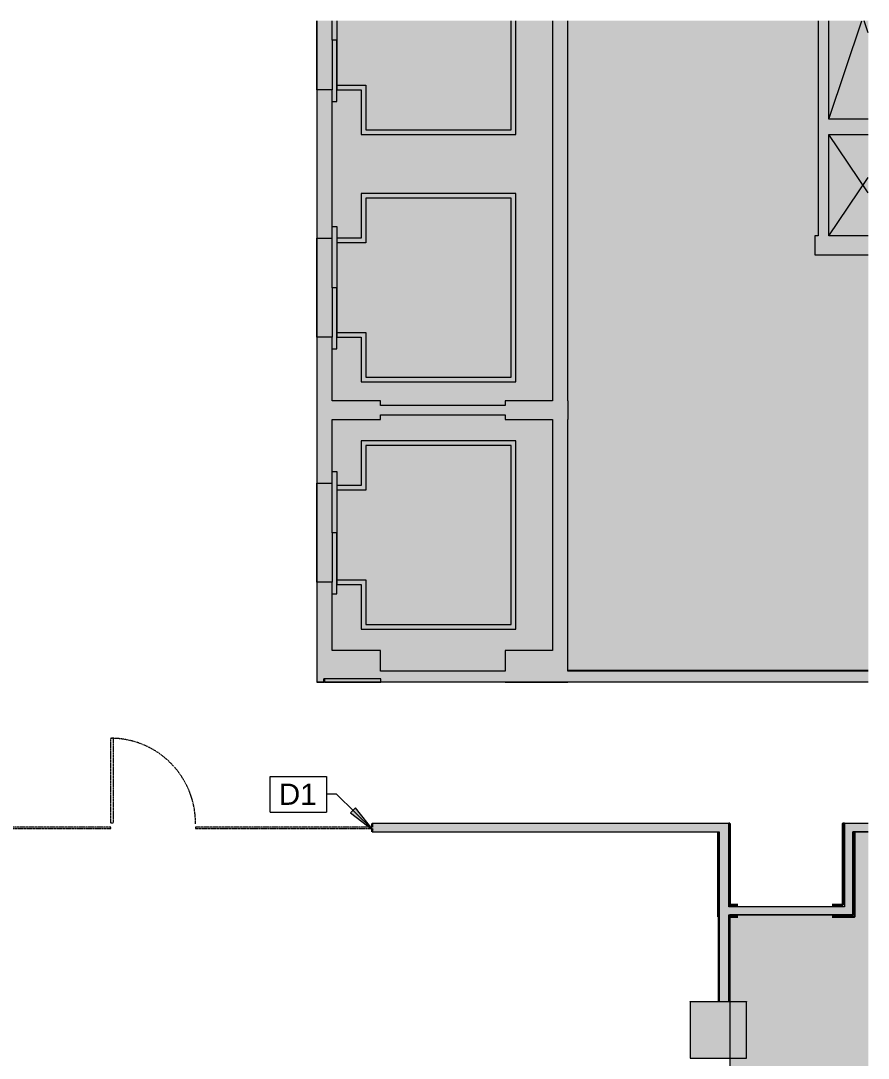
# Model space of a CAD drawing. Header units: inches. Extents: x 0 to 1865, y 0 to 1094.
# Drawn here: x 1504.8 to 1864.7, y 653.4 to 1093.8 of the extents above; entities that cross this region are included whole.
import ezdxf

# ---------------------------------------------------------------- set-up
doc = ezdxf.new("R2010")
doc.units = ezdxf.units.IN
doc.header["$MEASUREMENT"] = 0
doc.linetypes.add('Demolished', pattern=[0.1875, 0.125, -0.0625])
for name, color, linetype, lineweight in [('_DEMISING WALLS', 7, 'Continuous', 9), ('A-ANNO-KEYN', 231, 'Continuous', 9), ('A-DETL', 90, 'Continuous', 9), ('A-DETL-GENF', 92, 'Continuous', 9), ('A-DOOR', 31, 'Continuous', 13), ('A-WALL', 113, 'Continuous', 13), ('A-WALL-PATT', 111, 'Continuous', 13), ('B-CL', 7, 'Continuous', 9), ('CORE', 7, 'Continuous', 9), ('CORRIDOR', 7, 'Continuous', 9), ('I-WALL', 2, 'Continuous', 13), ('S-COLS', 52, 'Continuous', 13), ('Victor Bldg - 5th Floor_LINK_dwg', 8, 'Continuous', 9)]:
    doc.layers.add(name, color=color, linetype=linetype, lineweight=lineweight)
doc.styles.add('Arial', font='arial.ttf', dxfattribs={"height": 9})

# ---------------------------------------------------------------- blocks, each defined once
blk = doc.blocks.new('Victor Bldg - 5th Floor_LINK_dwg-6972324-Level XX  DEMOLITION')
at = {"layer": '_DEMISING WALLS'}
for p, q in [((1801, 713.5), (1801, 677.5)), ((1805.87, 713.5), (1805.87, 677.5))]:
    blk.add_line(p, q, dxfattribs=at)
at = {"layer": 'B-CL'}
for p, q in [((1789, 677.5), (1801.45, 677.5)), ((1789, 677.43), (1789, 677.5))]:
    blk.add_line(p, q, dxfattribs=at)
at = {"layer": 'B-CL', "flags": 128}
blk.add_lwpolyline([(1805.44, 677.5), (1813, 677.5), (1813, 677.43)], dxfattribs=at)
at = {"layer": 'CORE'}
for p, q in [((1630.5, 1064.5), (1630.5, 1093.8)), ((1847.99, 1052), (1862, 1093.8)), ((1864.71, 1088.62), (1862.97, 1093.8)), ((1864.71, 1020.71), (1847.99, 1045.5)), ((1847.99, 1002.5), (1864.71, 1027.29)), ((1630.5, 959.5), (1630.5, 1001.5)), ((1630.5, 855.5), (1630.5, 897.5)), ((1633.75, 813), (1633.5, 813)), ((1710.5, 813), (1657.75, 813)), ((1864.71, 813), (1737.06, 813))]:
    blk.add_line(p, q, dxfattribs=at)
at = {"layer": 'CORE', "flags": 128}
for points in [[(1639, 1093.8), (1639, 1085.5), (1637, 1085.5), (1637, 1093.8)], [(1639, 1093.8), (1639, 1064.5), (1649.28, 1064.5), (1649.28, 1045.5), (1715, 1045.5), (1715, 1093.8)], [(1639, 1093.8), (1639, 1066.5), (1651.28, 1066.5), (1651.28, 1047.5), (1713, 1047.5), (1713, 1093.8)], [(1637, 1059.54), (1639, 1059.54), (1639, 1085.5), (1637, 1085.5), (1637, 1064.5)], [(1637, 1006.46), (1639, 1006.46), (1639, 980.5), (1637, 980.5), (1637, 1001.5)], [(1637, 954.54), (1639, 954.54), (1639, 980.5), (1637, 980.5), (1637, 959.5)], [(1637, 902.46), (1639, 902.46), (1639, 876.5), (1637, 876.5), (1637, 897.5)], [(1637, 850.54), (1639, 850.54), (1639, 876.5), (1637, 876.5), (1637, 855.5)], [(1864.71, 818), (1737.13, 818), (1737.13, 826.5)]]:
    blk.add_lwpolyline(points, dxfattribs=at)
for points in [[(1715, 1020.5), (1649.28, 1020.5), (1649.28, 1001.5), (1639, 1001.5), (1639, 959.5), (1649.28, 959.5), (1649.28, 940.5), (1715, 940.5)], [(1713, 1018.5), (1651.28, 1018.5), (1651.28, 999.5), (1639, 999.5), (1639, 961.5), (1651.28, 961.5), (1651.28, 942.5), (1713, 942.5)], [(1715, 915.5), (1649.28, 915.5), (1649.28, 896.5), (1639, 896.5), (1639, 854.5), (1649.28, 854.5), (1649.28, 835.5), (1715, 835.5)], [(1713, 913.5), (1651.28, 913.5), (1651.28, 894.5), (1639, 894.5), (1639, 856.5), (1651.28, 856.5), (1651.28, 837.5), (1713, 837.5)]]:
    blk.add_lwpolyline(points, close=True, dxfattribs=at)
at = {"layer": 'CORRIDOR', "color": 250, "lineweight": 30}
for p, q in [((1653.96, 751.5), (1653.96, 753)), ((1653.96, 751.56), (1653.96, 751.5)), ((1653.96, 751.5), (1653.96, 751.56)), ((1653.96, 749.5), (1653.96, 751)), ((1854.62, 753), (1853.87, 753)), ((1805.44, 713.5), (1809.38, 713.5))]:
    blk.add_line(p, q, dxfattribs=at)
at = {"layer": 'CORRIDOR', "color": 250, "lineweight": 30, "flags": 128}
blk.add_lwpolyline([(1653.96, 751), (1653.96, 750.94)], close=True, dxfattribs=at)
for points in [[(1801, 749.5), (1801, 713.5), (1801.44, 713.5)], [(1805.44, 753), (1805.87, 753), (1805.87, 718.5), (1809.38, 718.5)], [(1849.38, 718.5), (1853.87, 718.5), (1853.87, 753), (1854.62, 753)], [(1849.38, 713.5), (1858.87, 713.5), (1858.87, 749.5)]]:
    blk.add_lwpolyline(points, dxfattribs=at)
blk = doc.blocks.new('Concrete-Rectangular-Column - 24_ X 24_-6973359-Level XX  DEMOLITION')
at = {"layer": 'S-COLS', "lineweight": 9}
blk.add_hatch(color=7, dxfattribs=at).paths.add_polyline_path([(12, -12), (12, 12), (-12, 12), (-12, -12)], flags=0)
at = {"layer": 'S-COLS', "color": 8, "lineweight": 20}
for p, q in [((12, 12), (-12, 12)), ((-12, 12), (-12, -12)), ((12, -12), (12, 12)), ((-12, -12), (12, -12))]:
    blk.add_line(p, q, dxfattribs=at)
blk = doc.blocks.new('Door - Glass Single - Full Rail - Long Handle-7673378-Level XX  DEMOLITION')
at = {"layer": 'A-DOOR', "color": 50, "linetype": 'Demolished', "lineweight": 20}
for p, q in [((17, -2), (18, -2)), ((17, -38), (17, -2)), ((18, -2), (18, -38)), ((18, -38), (17, -38))]:
    blk.add_line(p, q, dxfattribs=at)
at = {"layer": 'A-DOOR', "color": 7, "linetype": 'Demolished', "lineweight": 9}
blk.add_arc((18, -2), 36, 179.5, 270, dxfattribs=at)
blk = doc.blocks.new('Keynote Tag - Keynote Number - Boxed-135510-Level XX  DEMOLITION')
at = {"layer": 'A-ANNO-KEYN'}
for p, q in [((-0.125, -0.0792), (-0.125, 0.0781)), ((-0.125, 0.0781), (0.125, 0.0781)), ((0.125, 0.0781), (0.125, -0.0792)), ((-0.125, -0.0792), (0.125, -0.0792))]:
    blk.add_line(p, q, dxfattribs=at)

msp = doc.modelspace()

# ---------------------------------------------------------------- hatches: boundary and pattern name
at = {"layer": 'A-ANNO-KEYN'}
msp.add_hatch(color=256, dxfattribs=at).paths.add_polyline_path([(1654.41, 750.24), (1646.97, 759.78), (1644.75, 757.53)], flags=0)
at = {"layer": 'A-DETL-GENF'}
h = msp.add_hatch(color=254, dxfattribs=at)
h.paths.add_polyline_path([(1863, 15.5), (1864.71, 15.5), (1864.71, 749.5), (1858.12, 749.5), (1858.12, 714.25), (1805.94, 714.25), (1805.94, 677.43), (1813, 677.43), (1813, 653.43), (1805.94, 653.43), (1805.94, 409.5), (1645.06, 409.5), (1645.06, 27.5), (1683, 27.5), (1683, 15.5), (1738, 15.5), (1738, 27.5), (1744, 27.5), (1744, 15.5), (1799, 15.5), (1799, 27.5), (1819, 27.5), (1819, 41.5), (1843, 41.5), (1843, 27.5), (1863, 27.5)], flags=0)
h.paths.add_polyline_path([(1803.89, 293.5), (1789, 293.5), (1789, 317.5), (1813, 317.5), (1813, 293.5), (1805.94, 293.5)], flags=0)
h.paths.add_polyline_path([(1491.69, 813), (1491.69, 1093.8), (1321.5, 1093.8), (1321.5, 1013.5), (1323.88, 1013.5), (1323.88, 1014.25), (1325.38, 1014.25), (1325.38, 1012.75), (1325.88, 1012.75), (1325.88, 1011.25), (1325.38, 1011.25), (1325.38, 1008.5), (1361.63, 1008.5), (1361.63, 1011.25), (1361.13, 1011.25), (1361.13, 1012.75), (1361.63, 1012.75), (1361.63, 1014.25), (1363.13, 1014.25), (1363.13, 1013.5), (1381.5, 1013.5), (1381.5, 1064.75), (1383, 1064.75), (1383, 1064.41), (1391, 1064.41), (1391, 1039), (1407, 1039), (1407, 1034.5), (1464.5, 1034.5), (1464.5, 1037), (1485, 1037), (1485, 1064.41), (1491.5, 1064.41), (1491.5, 1001.5), (1485, 1001.5), (1485, 1029), (1464.5, 1029), (1464.5, 1030.5), (1407, 1030.5), (1407, 1027), (1391, 1027), (1391, 930.5), (1485, 930.5), (1485, 959.5), (1491.5, 959.5), (1491.5, 897.5), (1485, 897.5), (1485, 926.5), (1395, 926.5), (1395, 906.5), (1391, 906.5), (1391, 826.5), (1485, 826.5), (1485, 855.5), (1491.5, 855.5), (1491.5, 813)], flags=0)
h.paths.add_polyline_path([(1488.25, 813), (1488.5, 813), (1488.5, 814.5), (1488.25, 814.5), (1488.25, 813.5)], flags=0)
h.paths.add_polyline_path([(1286.63, 813), (1286.63, 814.75), (1286.13, 814.75), (1286.13, 816.25), (1286.63, 816.25), (1286.63, 817.75), (1288.13, 817.75), (1288.13, 817), (1290.75, 817), (1290.75, 856.63), (1295.88, 856.63), (1295.88, 865.13), (1290.75, 865.13), (1290.75, 912.38), (1294.25, 912.38), (1294.25, 868.63), (1318, 868.63), (1318, 912.38), (1315.44, 912.38), (1315.44, 912.5), (993.06, 912.5), (993.06, 951.5), (990.43, 951.5), (990.43, 950.75), (988.93, 950.75), (988.93, 955.25), (988.43, 955.25), (988.43, 956.75), (988.93, 956.75), (988.93, 958.25), (990.43, 958.25), (990.43, 957.5), (993.06, 957.5), (993.06, 1017.06), (1016.5, 1017.06), (1016.5, 1037.5), (1036, 1037.5), (1036, 1093.8), (867.44, 1093.8), (867.44, 957.5), (951.18, 957.5), (951.18, 958.25), (952.68, 958.25), (952.68, 956.75), (953.18, 956.75), (953.18, 955.25), (952.68, 955.25), (952.68, 950.75), (951.18, 950.75), (951.18, 951.5), (833.56, 951.5), (833.56, 907.5), (848.81, 907.5), (848.81, 908.25), (850.31, 908.25), (850.31, 906.25), (850.81, 906.25), (850.81, 904.75), (850.31, 904.75), (850.31, 904), (886.56, 904), (886.56, 904.75), (886.06, 904.75), (886.06, 906.25), (886.56, 906.25), (886.56, 908.25), (888.06, 908.25), (888.06, 907.5), (902.81, 907.5), (902.81, 951.31), (907.31, 951.31), (907.31, 817.56), (1002.88, 817.56), (1002.88, 818.31), (1004.38, 818.31), (1004.38, 815.31), (1004.88, 815.31), (1004.88, 813.81), (1004.38, 813.81), (1004.38, 813), (1040.63, 813), (1040.63, 813.81), (1040.13, 813.81), (1040.13, 815.31), (1040.63, 815.31), (1040.63, 818.31), (1042.13, 818.31), (1042.13, 817.56), (1052, 817.56), (1052, 813.06), (1042.13, 813.06), (1042.13, 813), (1052.5, 813), (1052.5, 912.38), (1058.5, 912.38), (1058.5, 817), (1248.88, 817), (1248.88, 817.75), (1250.38, 817.75), (1250.38, 816.25), (1250.88, 816.25), (1250.88, 814.75), (1250.38, 814.75), (1250.38, 813), (1286.5, 813)], flags=0)
h.paths.add_polyline_path([(933.06, 813), (1002.88, 813), (1002.88, 813.06), (902.81, 813.06), (902.81, 813), (928.21, 813)], flags=0)
h.paths.add_polyline_path([(1633.75, 813.25), (1633.75, 814.5), (1633.5, 814.5), (1633.5, 813.25)], flags=0)
h.paths.add_polyline_path([(1294.25, 817), (1295.88, 817), (1295.88, 853.13), (1294.25, 853.13), (1294.25, 818.54)], flags=0)
h.paths.add_polyline_path([(1303.1, 817), (1321.5, 817), (1321.5, 865.13), (1299.38, 865.13), (1299.38, 817)], flags=0)
h.paths.add_polyline_path([(1747.65, 817.75), (1864.71, 817.75), (1864.71, 994.5), (1841.99, 994.5), (1841.99, 1002.5), (1843.49, 1002.5), (1843.49, 1093.8), (1737.12, 1093.8), (1737.13, 932.5), (1737.25, 932.5), (1737.25, 924.5), (1737.12, 924.5), (1737.12, 826.5), (1737.06, 826.5), (1737.06, 817.75)], flags=0)
h.paths.add_polyline_path([(1710.5, 817.75), (1710.5, 826.5), (1730.62, 826.5), (1730.62, 924.5), (1710.5, 924.5), (1710.5, 926.5), (1657.5, 926.5), (1657.5, 924.5), (1637, 924.5), (1637, 897.5), (1630.5, 897.5), (1630.5, 855.5), (1637, 855.5), (1637, 826.5), (1657.5, 826.5), (1657.5, 817.75)], flags=0)
h.paths.add_polyline_path([(1321.5, 912.38), (1321.5, 927.56), (1321.44, 927.56), (1321.44, 912.38)], flags=0)
h.paths.add_polyline_path([(996.56, 916), (1023.22, 916), (1023.22, 936.5), (1026.38, 936.5), (1026.38, 1013.5), (1016.5, 1013.5), (1016.5, 1013.56), (996.56, 1013.56), (996.56, 927.4)], flags=0)
h.paths.add_polyline_path([(1291.79, 924.5), (1315.44, 924.5), (1315.42, 924.56), (1257.19, 924.56), (1257.19, 956.69), (1213, 956.69), (1213, 924.5), (1279.4, 924.5)], flags=0)
h.paths.add_polyline_path([(1095, 924.5), (1208, 924.5), (1208, 932.5), (1047.22, 932.5), (1047.22, 924.5), (1090, 924.5)], flags=0)
h.paths.add_polyline_path([(1317.25, 927.56), (1318, 927.56), (1318, 927.94), (1317.25, 927.94), (1317.25, 929.44), (1318.75, 929.44), (1318.75, 929.94), (1320.25, 929.94), (1320.25, 929.44), (1321.5, 929.44), (1321.5, 965.69), (1320.25, 965.69), (1320.25, 965.19), (1318.75, 965.19), (1318.75, 965.69), (1317.25, 965.69), (1317.25, 967.19), (1318, 967.19), (1318, 1004.12), (1261, 1004.12), (1261, 1009.12), (1318, 1009.12), (1318, 1066.12), (1042, 1066.12), (1042, 936.5), (1090, 936.5), (1090, 960.5), (1095, 960.5), (1095, 936.5), (1208, 936.5), (1208, 960.69), (1261.19, 960.69), (1261.19, 927.56), (1316.5, 927.56)], flags=0)
h.paths.add_polyline_path([(1710.5, 930.5), (1710.5, 932.5), (1730.62, 932.5), (1730.62, 1093.8), (1630.5, 1093.8), (1630.5, 1064.5), (1637, 1064.5), (1637, 1001.5), (1630.5, 1001.5), (1630.5, 959.5), (1637, 959.5), (1637, 932.5), (1657.5, 932.5), (1657.5, 930.5), (1698.98, 930.5)], flags=0)
h.paths.add_polyline_path([(1033.03, 936.5), (1038.5, 936.5), (1038.5, 1013.5), (1029.88, 1013.5), (1029.88, 936.5)], flags=0)
h.paths.add_polyline_path([(838, 957.5), (861.94, 957.5), (861.94, 1093.8), (838, 1093.8), (838, 1037.5), (853, 1037.5), (853, 1013.5), (838, 1013.5)], flags=0)
h.paths.add_polyline_path([(1847.99, 1002.5), (1864.71, 1002.5), (1864.71, 1045.5), (1847.99, 1045.5), (1847.99, 1026.5)], flags=0)
h.paths.add_polyline_path([(517.14, 1017), (765, 1017), (765, 1093.8), (12, 1093.8), (12, 1064.5), (34.13, 1064.5), (34.13, 1017), (493.14, 1017), (493.14, 1037.5), (517.14, 1037.5)], flags=0)
h.paths.add_polyline_path([(1847.99, 1052), (1864.71, 1052), (1864.71, 1093.8), (1847.99, 1093.8)], flags=0)
h.paths.add_polyline_path([(1279.4, 1070.12), (1318, 1070.12), (1318, 1080.12), (1042, 1080.12), (1042, 1070.12), (1189.27, 1070.12)], flags=0)
h.paths.add_polyline_path([(1159.23, 1084.12), (1318, 1084.12), (1318, 1093.8), (1042, 1093.8), (1042, 1084.12), (1042.56, 1084.12)], flags=0)
at = {"layer": 'A-WALL-PATT', "lineweight": 9}
for points in [[(1737.12, 932.5), (1737.12, 1093.8), (1730.62, 1093.8), (1730.62, 932.5)], [(1843.49, 1002.5), (1847.99, 1002.5), (1847.99, 1093.8), (1843.49, 1093.8)], [(1630.58, 1001.5), (1637, 1001.5), (1637, 1064.5), (1630.5, 1064.5), (1630.5, 1001.5)], [(1847.99, 1045.5), (1864.71, 1045.5), (1864.71, 1052), (1847.99, 1052)], [(1843.49, 994.5), (1864.71, 994.5), (1864.71, 1002.5), (1841.99, 1002.5), (1841.99, 994.5)], [(1630.58, 932.5), (1637, 932.5), (1637, 959.5), (1630.5, 959.5), (1630.5, 932.5)], [(1630.58, 924.5), (1657.5, 924.5), (1657.5, 932.5), (1630.5, 932.5), (1630.5, 924.5)], [(1710.5, 926.5), (1710.5, 930.5), (1657.5, 930.5), (1657.5, 926.5)], [(1734.56, 924.5), (1737.25, 924.5), (1737.25, 932.5), (1710.5, 932.5), (1710.5, 924.5), (1730.62, 924.5)], [(1630.5, 897.5), (1637, 897.5), (1637, 924.5), (1630.5, 924.5)], [(1730.62, 826.5), (1737.12, 826.5), (1737.12, 924.5), (1730.62, 924.5)], [(1630.5, 826.5), (1637, 826.5), (1637, 855.5), (1630.5, 855.5)], [(1633.5, 813), (1633.5, 826.5), (1630.5, 826.5), (1630.5, 813), (1630.58, 813)], [(1657.5, 814.5), (1657.5, 826.5), (1633.5, 826.5), (1633.5, 814.5)], [(1710.5, 814.5), (1734.56, 814.51), (1734.56, 826.5), (1710.5, 826.5), (1710.5, 814.63)], [(1737.06, 814.5), (1737.06, 826.5), (1734.56, 826.5), (1734.56, 814.5)], [(1657.5, 813.25), (1710.5, 813.25), (1710.5, 817.75), (1657.5, 817.75), (1657.5, 814.5)], [(1864.71, 813.25), (1864.71, 817.75), (1737.06, 817.75), (1737.06, 813.25), (1747.65, 813.25)], [(1653.98, 813), (1657.75, 813), (1657.75, 813.25), (1657.5, 813.25), (1657.5, 814.5), (1633.75, 814.5), (1633.75, 813), (1637, 813)], [(1737.06, 813), (1737.06, 814.5), (1710.5, 814.5), (1710.5, 813)], [(1801.44, 749.5), (1805.44, 749.5), (1805.44, 753), (1653.98, 753), (1653.98, 749.5), (1747.65, 749.5)], [(1801.44, 677.43), (1805.44, 677.43), (1805.44, 749.5), (1801.44, 749.5), (1801.44, 680.91)], [(1858.12, 717.75), (1858.12, 753), (1854.62, 753), (1854.62, 717.75)], [(1864.71, 749.5), (1864.71, 753), (1858.12, 753), (1858.12, 749.5)], [(1805.44, 714.25), (1858.12, 714.25), (1858.12, 717.75), (1805.44, 717.75)]]:
    msp.add_hatch(color=7, dxfattribs=at).paths.add_polyline_path(points, flags=0)

# ---------------------------------------------------------------- linework, layer by layer
at = {"layer": 'A-ANNO-KEYN'}
for p, q in [((1638.93, 765.49), (1634.66, 765.49)), ((1654.41, 750.24), (1638.93, 765.49)), ((1646.97, 759.78), (1644.75, 757.53)), ((1644.75, 757.53), (1654.41, 750.24)), ((1654.41, 750.24), (1646.97, 759.78))]:
    msp.add_line(p, q, dxfattribs=at)
at = {"layer": 'A-DETL'}
for p, q in [((1630.5, 1093.8), (1630.5, 813.25)), ((1630.5, 813.25), (1864.71, 813.25)), ((1864.71, 749.5), (1858.12, 749.5)), ((1858.12, 749.5), (1858.12, 714.25)), ((1858.12, 714.25), (1805.94, 714.25)), ((1805.94, 714.25), (1805.94, 409.5))]:
    msp.add_line(p, q, dxfattribs=at)
at = {"layer": 'A-WALL', "color": 8, "lineweight": 20}
for p, q in [((1843.49, 1002.5), (1841.99, 1002.5)), ((1841.99, 1002.5), (1841.99, 994.5)), ((1864.71, 1002.5), (1847.99, 1002.5)), ((1841.99, 994.5), (1864.71, 994.5)), ((1630.5, 932.5), (1630.5, 924.5)), ((1657.5, 932.5), (1637, 932.5)), ((1657.5, 930.5), (1657.5, 932.5)), ((1730.62, 932.5), (1710.5, 932.5)), ((1710.5, 932.5), (1710.5, 930.5)), ((1737.25, 932.5), (1737.12, 932.5)), ((1737.25, 924.5), (1737.25, 932.5)), ((1657.5, 924.5), (1657.5, 926.5)), ((1710.5, 926.5), (1710.5, 924.5)), ((1637, 924.5), (1657.5, 924.5)), ((1710.5, 924.5), (1730.62, 924.5)), ((1737.12, 924.5), (1737.25, 924.5)), ((1657.5, 826.5), (1637, 826.5)), ((1657.5, 817.75), (1657.5, 826.5)), ((1730.62, 826.5), (1710.5, 826.5)), ((1710.5, 826.5), (1710.5, 817.75)), ((1657.75, 814.5), (1633.5, 814.5)), ((1633.75, 814.5), (1633.75, 813)), ((1633.75, 813), (1657.75, 813)), ((1657.75, 813), (1657.75, 814.5)), ((1710.5, 813.25), (1710.5, 813)), ((1710.5, 813), (1737.06, 813)), ((1737.06, 813), (1737.06, 813.25))]:
    msp.add_line(p, q, dxfattribs=at)
at = {"layer": 'I-WALL', "color": 8, "lineweight": 20}
for p, q in [((1730.62, 1093.8), (1730.62, 932.5)), ((1737.12, 932.5), (1737.12, 1093.8)), ((1843.49, 1093.8), (1843.49, 1002.5)), ((1847.99, 1052), (1847.99, 1093.8)), ((1630.5, 1064.5), (1630.5, 1001.5)), ((1637, 1064.5), (1630.5, 1064.5)), ((1637, 1001.5), (1637, 1064.5)), ((1864.71, 1052), (1847.99, 1052)), ((1847.99, 1002.5), (1847.99, 1045.5)), ((1847.99, 1045.5), (1864.71, 1045.5)), ((1630.5, 1001.5), (1637, 1001.5)), ((1630.5, 959.5), (1630.5, 932.5)), ((1637, 959.5), (1630.5, 959.5)), ((1637, 932.5), (1637, 959.5)), ((1710.5, 930.5), (1657.5, 930.5)), ((1657.5, 926.5), (1710.5, 926.5)), ((1630.5, 924.5), (1630.5, 897.5)), ((1637, 897.5), (1637, 924.5)), ((1730.62, 924.5), (1730.62, 826.5)), ((1737.12, 826.5), (1737.12, 924.5)), ((1630.5, 897.5), (1637, 897.5)), ((1630.5, 855.5), (1630.5, 813)), ((1637, 855.5), (1630.5, 855.5)), ((1637, 826.5), (1637, 855.5)), ((1737.06, 826.5), (1737.12, 826.5)), ((1737.06, 817.75), (1737.06, 826.5)), ((1710.5, 817.75), (1657.5, 817.75)), ((1864.71, 817.75), (1737.06, 817.75)), ((1630.5, 813), (1633.5, 813)), ((1633.5, 813), (1633.5, 814.5)), ((1657.5, 814.5), (1657.5, 813.25)), ((1657.5, 813.25), (1710.5, 813.25)), ((1737.06, 813.25), (1864.71, 813.25)), ((1805.44, 753), (1653.98, 753)), ((1653.98, 753), (1653.98, 751.5)), ((1653.98, 751), (1653.98, 749.5)), ((1653.98, 749.5), (1801.44, 749.5)), ((1801.44, 749.5), (1801.44, 677.43)), ((1805.44, 717.75), (1805.44, 753)), ((1854.62, 753), (1854.62, 717.75)), ((1864.71, 753), (1854.62, 753)), ((1858.12, 714.25), (1858.12, 749.5)), ((1858.12, 749.5), (1864.71, 749.5)), ((1854.62, 717.75), (1805.44, 717.75)), ((1805.44, 677.43), (1805.44, 714.25)), ((1805.44, 714.25), (1858.12, 714.25))]:
    msp.add_line(p, q, dxfattribs=at)
at = {"layer": 'I-WALL', "color": 50, "linetype": 'Demolished', "lineweight": 20}
for p, q in [((1542.98, 751.5), (1462.13, 751.5)), ((1462.13, 751), (1542.98, 751)), ((1542.98, 751), (1542.98, 751.5)), ((1653.98, 751.5), (1578.98, 751.5)), ((1578.98, 751.5), (1578.98, 751)), ((1578.98, 751), (1653.98, 751))]:
    msp.add_line(p, q, dxfattribs=at)

# ---------------------------------------------------------------- block references
at = {"layer": 'A-ANNO-KEYN', "xscale": 95.99999999999994, "yscale": 95.99999999999994, "zscale": 95.99999999999994}
msp.add_blockref('Keynote Tag - Keynote Number - Boxed-135510-Level XX  DEMOLITION', (1622.66, 765.54), dxfattribs=at)
at = {"layer": 'A-DOOR', "color": 7, "linetype": 'Demolished', "lineweight": 9, "rotation": 180}
msp.add_blockref('Door - Glass Single - Full Rail - Long Handle-7673378-Level XX  DEMOLITION', (1560.98, 751.25), dxfattribs=at)
at = {"layer": 'S-COLS', "lineweight": 9}
msp.add_blockref('Concrete-Rectangular-Column - 24_ X 24_-6973359-Level XX  DEMOLITION', (1801, 665.43), dxfattribs=at)
at = {"layer": 'Victor Bldg - 5th Floor_LINK_dwg', "color": 7}
msp.add_blockref('Victor Bldg - 5th Floor_LINK_dwg-6972324-Level XX  DEMOLITION', (0, 0), dxfattribs=at)

# ---------------------------------------------------------------- texts
at = {"layer": 'A-ANNO-KEYN', "insert": (1614.37, 769.99), "char_height": 9, "width": 19.695, "attachment_point": 1, "style": 'Arial'}
msp.add_mtext('D1', dxfattribs=at)

doc.saveas('drawing.dxf')
